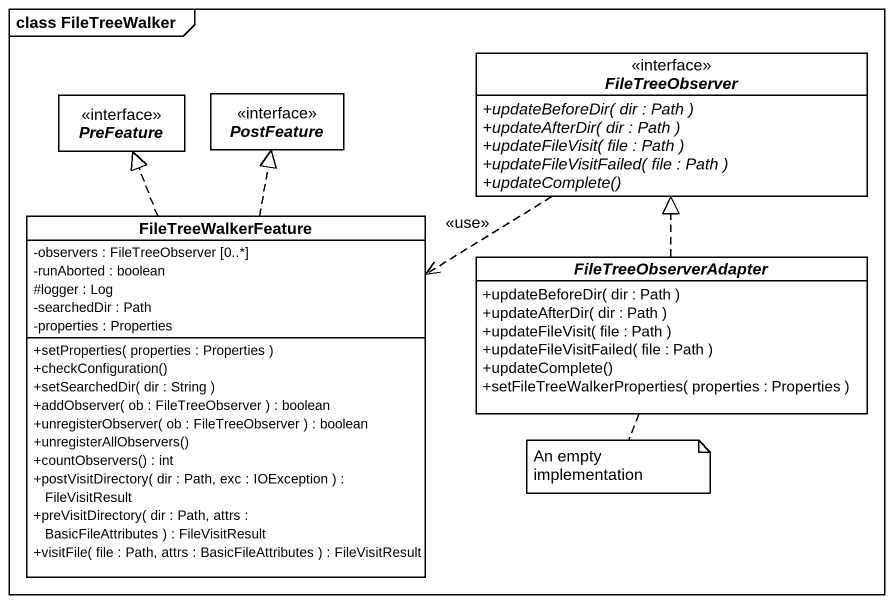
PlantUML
@startuml
mainframe class FileTreeWalker
hide circle
hide empty members
skinparam classAttributeIconSize 0
interface FileTreeObserver {
  {abstract} +updateBeforeDir( dir : Path )
  {abstract} +updateAfterDir( dir : Path )
  {abstract} +updateFileVisit( file : Path )
  {abstract} +updateFileVisitFailed( file : Path )
  {abstract} +updateComplete()
}
interface PreFeature
interface PostFeature
class FileTreeWalkerFeature {
  -observers : FileTreeObserver [0..*]
  -runAborted : boolean
  #logger : Log
  -searchedDir : Path
  -properties : Properties
  +setProperties( properties : Properties )
  +checkConfiguration()
  +setSearchedDir( dir : String )
  +addObserver( ob : FileTreeObserver ) : boolean
  +unregisterObserver( ob : FileTreeObserver ) : boolean
  +unregisterAllObservers()
  +countObservers() : int
  +postVisitDirectory( dir : Path, exc : IOException ) : FileVisitResult
  +preVisitDirectory( dir : Path, attrs : BasicFileAttributes ) : FileVisitResult
  +visitFile( file : Path, attrs : BasicFileAttributes ) : FileVisitResult
}
abstract class FileTreeObserverAdapter {
  +updateBeforeDir( dir : Path )
  +updateAfterDir( dir : Path )
  +updateFileVisit( file : Path )
  +updateFileVisitFailed( file : Path )
  +updateComplete()
  +setFileTreeWalkerProperties( properties : Properties )
}
FileTreeObserver ..> FileTreeWalkerFeature : <<use>>
FileTreeWalkerFeature .up.|> PreFeature
FileTreeWalkerFeature .up.|> PostFeature
FileTreeObserverAdapter .up.|> FileTreeObserver
note bottom of FileTreeObserverAdapter : An empty implementation
@enduml
